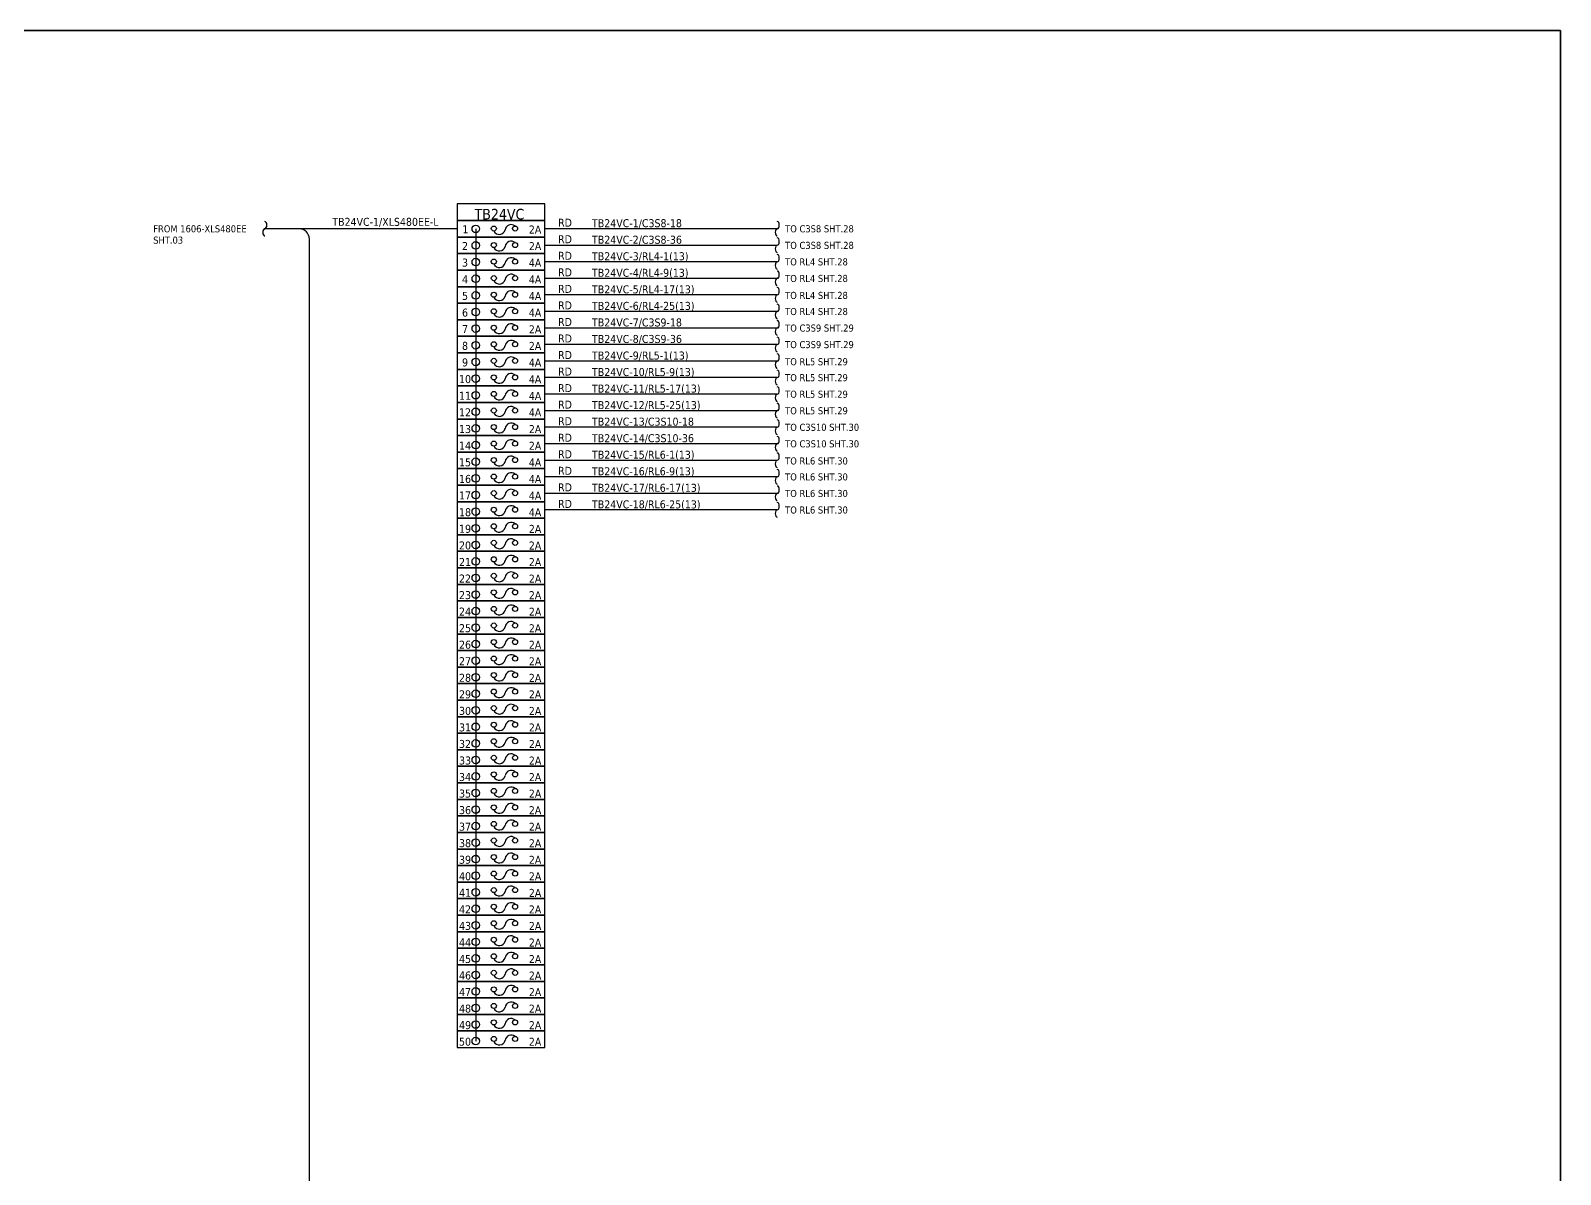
# Model space of a CAD drawing. Header units: millimetres. Extents: x 0 to 1792788, y -13 to 262234.
# Drawn here: x 395942 to 441096, y 219413 to 253193 of the extents above; entities that cross this region are included whole.
import ezdxf
from ezdxf.enums import TextEntityAlignment as Align

# ---------------------------------------------------------------- set-up
doc = ezdxf.new("R2010")
doc.units = ezdxf.units.MM
doc.layers.add('HELPPOINT', color=7, linetype='Continuous', lineweight=25)
doc.layers.add('power', color=7, linetype='Continuous', lineweight=25)
doc.styles.add('Tahoma', font='')
doc.styles.get('Tahoma').set_extended_font_data('Tahoma')

# ---------------------------------------------------------------- blocks, each defined once
blk = doc.blocks.new('TPA')
at = {"layer": 'HELPPOINT', "color": 4, "lineweight": 35, "ltscale": 25.4}
for p, q in [((14292753, 12827491), (14405128, 12827491)), ((14292753, 12827491), (14405128, 12827491)), ((14405128, 12827491), (14405128, 12749437)), ((14405128, 12827491), (14405128, 12749437))]:
    blk.add_line(p, q, dxfattribs=at)

msp = doc.modelspace()

# ---------------------------------------------------------------- linework, layer by layer
at = {"color": 1, "ltscale": 25.4}
msp.add_line((408532, 247340), (402856, 247340), dxfattribs=at)
at = {"ltscale": 25.4}
msp.add_line((404170, 218173), (404170, 247037), dxfattribs=at)
at = {"color": 1, "ltscale": 25.4}
for points in [[(408532, 247584), (411118, 247584), (411118, 248072), (408532, 248072)], [(408532, 247095), (411118, 247095), (411118, 247584), (408532, 247584)], [(408532, 246607), (411118, 246607), (411118, 247095), (408532, 247095)], [(408532, 246118), (411118, 246118), (411118, 246607), (408532, 246607)], [(408532, 245630), (411118, 245630), (411118, 246118), (408532, 246118)], [(408532, 245142), (411118, 245142), (411118, 245630), (408532, 245630)], [(408532, 244653), (411118, 244653), (411118, 245142), (408532, 245142)], [(408532, 244165), (411118, 244165), (411118, 244653), (408532, 244653)], [(408532, 243676), (411118, 243676), (411118, 244165), (408532, 244165)], [(408532, 243188), (411118, 243188), (411118, 243676), (408532, 243676)], [(408532, 242699), (411118, 242699), (411118, 243188), (408532, 243188)], [(408532, 242211), (411118, 242211), (411118, 242699), (408532, 242699)], [(408532, 241722), (411118, 241722), (411118, 242211), (408532, 242211)], [(408532, 241234), (411118, 241234), (411118, 241722), (408532, 241722)], [(408532, 240745), (411118, 240745), (411118, 241234), (408532, 241234)], [(408532, 240257), (411118, 240257), (411118, 240745), (408532, 240745)], [(408532, 239769), (411118, 239769), (411118, 240257), (408532, 240257)], [(408532, 239280), (411118, 239280), (411118, 239769), (408532, 239769)], [(408532, 238792), (411118, 238792), (411118, 239280), (408532, 239280)], [(408532, 238303), (411118, 238303), (411118, 238792), (408532, 238792)], [(408532, 237815), (411118, 237815), (411118, 238303), (408532, 238303)], [(408532, 237326), (411118, 237326), (411118, 237815), (408532, 237815)], [(408532, 236838), (411118, 236838), (411118, 237326), (408532, 237326)], [(408532, 236349), (411118, 236349), (411118, 236838), (408532, 236838)], [(408532, 235861), (411118, 235861), (411118, 236349), (408532, 236349)], [(408532, 235372), (411118, 235372), (411118, 235861), (408532, 235861)], [(408532, 234884), (411118, 234884), (411118, 235372), (408532, 235372)], [(408532, 234395), (411118, 234395), (411118, 234884), (408532, 234884)], [(408532, 233907), (411118, 233907), (411118, 234395), (408532, 234395)], [(408532, 233419), (411118, 233419), (411118, 233907), (408532, 233907)], [(408532, 232930), (411118, 232930), (411118, 233419), (408532, 233419)], [(408532, 232442), (411118, 232442), (411118, 232930), (408532, 232930)], [(408532, 231953), (411118, 231953), (411118, 232442), (408532, 232442)], [(408532, 231465), (411118, 231465), (411118, 231953), (408532, 231953)], [(408532, 230976), (411118, 230976), (411118, 231465), (408532, 231465)], [(408532, 230488), (411118, 230488), (411118, 230976), (408532, 230976)], [(408532, 229999), (411118, 229999), (411118, 230488), (408532, 230488)], [(408532, 229511), (411118, 229511), (411118, 229999), (408532, 229999)], [(408532, 229022), (411118, 229022), (411118, 229511), (408532, 229511)], [(408532, 228534), (411118, 228534), (411118, 229022), (408532, 229022)], [(408532, 228046), (411118, 228046), (411118, 228534), (408532, 228534)], [(408532, 227557), (411118, 227557), (411118, 228046), (408532, 228046)], [(408532, 227069), (411118, 227069), (411118, 227557), (408532, 227557)], [(408532, 226580), (411118, 226580), (411118, 227069), (408532, 227069)], [(408532, 226092), (411118, 226092), (411118, 226580), (408532, 226580)], [(408532, 225603), (411118, 225603), (411118, 226092), (408532, 226092)], [(408532, 225115), (411118, 225115), (411118, 225603), (408532, 225603)], [(408532, 224626), (411118, 224626), (411118, 225115), (408532, 225115)], [(408532, 224138), (411118, 224138), (411118, 224626), (408532, 224626)], [(408532, 223649), (411118, 223649), (411118, 224138), (408532, 224138)], [(408532, 223161), (411118, 223161), (411118, 223649), (408532, 223649)]]:
    msp.add_lwpolyline(points, close=True, dxfattribs=at)
at = {"ltscale": 25.4}
msp.add_arc((403868, 247037), 302, 0, 90, dxfattribs=at)
at = {"layer": 'power', "color": 1, "linetype": 'Continuous', "ltscale": 25.4}
msp.add_line((409083, 247338), (409083, 223351), dxfattribs=at)
at = {"layer": 'power', "color": 1, "ltscale": 25.4}
for p, q in [((417981, 247340), (411118, 247340)), ((417981, 246851), (411118, 246851)), ((417981, 246363), (411118, 246363)), ((417981, 245874), (411118, 245874)), ((417981, 245386), (411118, 245386)), ((417981, 244897), (411118, 244897)), ((417981, 244409), (411118, 244409)), ((417981, 243920), (411118, 243920)), ((417981, 243432), (411118, 243432)), ((417981, 242943), (411118, 242943)), ((417981, 242455), (411118, 242455)), ((417981, 241967), (411118, 241967)), ((417981, 241478), (411118, 241478)), ((417981, 240990), (411118, 240990)), ((417981, 240501), (411118, 240501)), ((417981, 240013), (411118, 240013)), ((417981, 239524), (411118, 239524)), ((417981, 239036), (411118, 239036))]:
    msp.add_line(p, q, dxfattribs=at)
at = {"layer": 'power', "color": 1, "linetype": 'Continuous', "ltscale": 25.4}
for centre in [(409083, 247338), (409083, 246847), (409083, 246356), (409083, 245865), (409083, 245373), (409083, 244882), (409083, 244391), (409083, 243900), (409083, 243408), (409083, 242917), (409083, 242426), (409083, 241935), (409083, 241443), (409083, 240952), (409083, 240461), (409083, 239970), (409083, 239478), (409083, 238987), (409083, 238496), (409083, 238005), (409083, 237516), (409083, 237028), (409083, 236539), (409083, 236051), (409083, 235563), (409083, 235074), (409083, 234586), (409083, 234097), (409083, 233609), (409083, 233120), (409083, 232632), (409083, 232143), (409083, 231655), (409083, 231166), (409083, 230678), (409083, 230189), (409083, 229701), (409083, 229213), (409083, 228724), (409083, 228236), (409083, 227747), (409083, 227259), (409083, 226770), (409083, 226282), (409083, 225793), (409083, 225305), (409083, 224816), (409083, 224328), (409083, 223840), (409083, 223351)]:
    msp.add_circle(centre, 112, dxfattribs=at)
at = {"layer": 'power', "color": 1, "ltscale": 25.4}
for centre in [(409615, 247347), (410241, 247347), (409615, 246859), (410241, 246859), (409615, 246370), (410241, 246370), (409615, 245882), (410241, 245882), (409615, 245393), (410241, 245393), (409615, 244905), (410241, 244905), (409615, 244416), (410241, 244416), (409615, 243928), (410241, 243928), (409615, 243440), (410241, 243440), (409615, 242951), (410241, 242951), (409615, 242463), (410241, 242463), (409615, 241974), (410241, 241974), (409615, 241486), (410241, 241486), (409615, 240997), (410241, 240997), (409615, 240509), (410241, 240509), (409615, 240020), (410241, 240020), (409615, 239532), (410241, 239532), (409615, 239043), (410241, 239043), (409615, 238555), (410241, 238555), (409615, 238066), (410241, 238066), (409615, 237578), (410241, 237578), (409615, 237090), (410241, 237090), (409615, 236601), (410241, 236601), (409615, 236113), (410241, 236113), (409615, 235624), (410241, 235624), (409615, 235136), (410241, 235136), (409615, 234647), (410241, 234647), (409615, 234159), (410241, 234159), (409615, 233670), (410241, 233670), (409615, 233182), (410241, 233182), (409615, 232693), (410241, 232693), (409615, 232205), (410241, 232205), (409615, 231717), (410241, 231717), (409615, 231228), (410241, 231228), (409615, 230740), (410241, 230740), (409615, 230251), (410241, 230251), (409615, 229763), (410241, 229763), (409615, 229274), (410241, 229274), (409615, 228786), (410241, 228786), (409615, 228297), (410241, 228297), (409615, 227809), (410241, 227809), (409615, 227320), (410241, 227320), (409615, 226832), (410241, 226832), (409615, 226344), (410241, 226344), (409615, 225855), (410241, 225855), (409615, 225367), (410241, 225367), (409615, 224878), (410241, 224878), (409615, 224390), (410241, 224390), (409615, 223901), (410241, 223901), (409615, 223413), (410241, 223413)]:
    msp.add_circle(centre, 74.8, dxfattribs=at)
for centre, radius, start, end in [((410127, 247281), 182, 51.1309, 171.3254), ((409775, 247351), 178, 206.1634, 346.0383), ((409775, 246863), 178, 206.1634, 346.0383), ((410127, 246792), 182, 51.1309, 171.3254), ((409775, 246374), 178, 206.1634, 346.0383), ((410127, 246304), 182, 51.1309, 171.3254), ((409775, 245886), 178, 206.1634, 346.0383), ((410127, 245815), 182, 51.1309, 171.3254), ((409775, 245397), 178, 206.1634, 346.0383), ((410127, 245327), 182, 51.1309, 171.3254), ((409775, 244909), 178, 206.1634, 346.0383), ((410127, 244838), 182, 51.1309, 171.3254), ((409775, 244420), 178, 206.1634, 346.0383), ((410127, 244350), 182, 51.1309, 171.3254), ((409775, 243932), 178, 206.1634, 346.0383), ((410127, 243861), 182, 51.1309, 171.3254), ((409775, 243443), 178, 206.1634, 346.0383), ((410127, 243373), 182, 51.1309, 171.3254), ((410127, 242884), 182, 51.1309, 171.3254), ((409775, 242955), 178, 206.1634, 346.0383), ((410127, 242396), 182, 51.1309, 171.3254), ((409775, 242466), 178, 206.1634, 346.0383), ((410127, 241908), 182, 51.1309, 171.3254), ((409775, 241978), 178, 206.1634, 346.0383), ((410127, 241419), 182, 51.1309, 171.3254), ((409775, 241490), 178, 206.1634, 346.0383), ((409775, 241001), 178, 206.1634, 346.0383), ((410127, 240931), 182, 51.1309, 171.3254), ((409775, 240513), 178, 206.1634, 346.0383), ((410127, 240442), 182, 51.1309, 171.3254), ((409775, 240024), 178, 206.1634, 346.0383), ((410127, 239954), 182, 51.1309, 171.3254), ((409775, 239536), 178, 206.1634, 346.0383), ((410127, 239465), 182, 51.1309, 171.3254), ((409775, 239047), 178, 206.1634, 346.0383), ((410127, 238977), 182, 51.1309, 171.3254), ((409775, 238559), 178, 206.1634, 346.0383), ((410127, 238488), 182, 51.1309, 171.3254), ((409775, 238070), 178, 206.1634, 346.0383), ((410127, 238000), 182, 51.1309, 171.3254), ((409775, 237582), 178, 206.1634, 346.0383), ((410127, 237511), 182, 51.1309, 171.3254), ((410127, 237023), 182, 51.1309, 171.3254), ((409775, 237093), 178, 206.1634, 346.0383), ((410127, 236535), 182, 51.1309, 171.3254), ((409775, 236605), 178, 206.1634, 346.0383), ((410127, 236046), 182, 51.1309, 171.3254), ((409775, 236117), 178, 206.1634, 346.0383), ((410127, 235558), 182, 51.1309, 171.3254), ((409775, 235628), 178, 206.1634, 346.0383), ((409775, 235140), 178, 206.1634, 346.0383), ((410127, 235069), 182, 51.1309, 171.3254), ((409775, 234651), 178, 206.1634, 346.0383), ((410127, 234581), 182, 51.1309, 171.3254), ((409775, 234163), 178, 206.1634, 346.0383), ((410127, 234092), 182, 51.1309, 171.3254), ((409775, 233674), 178, 206.1634, 346.0383), ((410127, 233604), 182, 51.1309, 171.3254), ((409775, 233186), 178, 206.1634, 346.0383), ((410127, 233115), 182, 51.1309, 171.3254), ((409775, 232697), 178, 206.1634, 346.0383), ((410127, 232627), 182, 51.1309, 171.3254), ((409775, 232209), 178, 206.1634, 346.0383), ((410127, 232138), 182, 51.1309, 171.3254), ((409775, 231720), 178, 206.1634, 346.0383), ((410127, 231650), 182, 51.1309, 171.3254), ((409775, 231232), 178, 206.1634, 346.0383), ((410127, 231162), 182, 51.1309, 171.3254), ((410127, 230673), 182, 51.1309, 171.3254), ((409775, 230743), 178, 206.1634, 346.0383), ((410127, 230185), 182, 51.1309, 171.3254), ((409775, 230255), 178, 206.1634, 346.0383), ((410127, 229696), 182, 51.1309, 171.3254), ((409775, 229767), 178, 206.1634, 346.0383), ((410127, 229208), 182, 51.1309, 171.3254), ((409775, 229278), 178, 206.1634, 346.0383), ((409775, 228790), 178, 206.1634, 346.0383), ((410127, 228719), 182, 51.1309, 171.3254), ((409775, 228301), 178, 206.1634, 346.0383), ((410127, 228231), 182, 51.1309, 171.3254), ((409775, 227813), 178, 206.1634, 346.0383), ((410127, 227742), 182, 51.1309, 171.3254), ((409775, 227324), 178, 206.1634, 346.0383), ((410127, 227254), 182, 51.1309, 171.3254), ((409775, 226836), 178, 206.1634, 346.0383), ((410127, 226765), 182, 51.1309, 171.3254), ((409775, 226347), 178, 206.1634, 346.0383), ((410127, 226277), 182, 51.1309, 171.3254), ((409775, 225859), 178, 206.1634, 346.0383), ((410127, 225789), 182, 51.1309, 171.3254), ((409775, 225370), 178, 206.1634, 346.0383), ((410127, 225300), 182, 51.1309, 171.3254), ((410127, 224812), 182, 51.1309, 171.3254), ((409775, 224882), 178, 206.1634, 346.0383), ((410127, 224323), 182, 51.1309, 171.3254), ((409775, 224394), 178, 206.1634, 346.0383), ((410127, 223835), 182, 51.1309, 171.3254), ((409775, 223905), 178, 206.1634, 346.0383), ((410127, 223346), 182, 51.1309, 171.3254), ((409775, 223417), 178, 206.1634, 346.0383)]:
    msp.add_arc(centre, radius, start, end, dxfattribs=at)
for centre, major_axis in [((402856, 247450), (0, 108)), ((417981, 247450), (0, 108)), ((402856, 247235), (0, -108)), ((417981, 247235), (0, -108)), ((417981, 246962), (0, 108)), ((417981, 246746), (0, -108)), ((417981, 246473), (0, 108)), ((417981, 246258), (0, -108)), ((417981, 245985), (0, 108)), ((417981, 245769), (0, -108)), ((417981, 245281), (0, -108)), ((417981, 245496), (0, 108)), ((417981, 244792), (0, -108)), ((417981, 245008), (0, 108)), ((417981, 244304), (0, -108)), ((417981, 244519), (0, 108)), ((417981, 243815), (0, -108)), ((417981, 244031), (0, 108)), ((417981, 243327), (0, -108)), ((417981, 243542), (0, 108)), ((417981, 242839), (0, -108)), ((417981, 243054), (0, 108)), ((417981, 242566), (0, 108)), ((417981, 242350), (0, -108)), ((417981, 242077), (0, 108)), ((417981, 241862), (0, -108)), ((417981, 241589), (0, 108)), ((417981, 241373), (0, -108)), ((417981, 241100), (0, 108)), ((417981, 240885), (0, -108)), ((417981, 240612), (0, 108)), ((417981, 240396), (0, -108)), ((417981, 240123), (0, 108)), ((417981, 239908), (0, -108)), ((417981, 239419), (0, -108)), ((417981, 239635), (0, 108)), ((417981, 238931), (0, -108)), ((417981, 239146), (0, 108))]:
    msp.add_ellipse(centre, major_axis=major_axis, ratio=0.550167, start_param=3.141593, end_param=6.283185, dxfattribs=at)

# ---------------------------------------------------------------- block references
at = {"xscale": 0.8796480001183227, "yscale": 0.8796480000019073, "zscale": 0.8796480001183227}
msp.add_blockref('TPA', (-12230346, -11030484), dxfattribs=at)

# ---------------------------------------------------------------- texts
at = {"layer": 'power', "color": 1, "style": 'Tahoma'}
msp.add_text('TB24VC', height=314.9, dxfattribs=at).set_placement((409780, 247771), align=Align.MIDDLE_CENTER)
for s, height, p in [('FROM 1606-XLS480EE', 208.82, (399561, 247235)), ('TO C3S8 SHT.28', 208.82, (418214, 247235)), ('SHT.03', 208.8, (399561, 246900)), ('TO C3S8 SHT.28', 208.82, (418214, 246746)), ('TO RL4 SHT.28', 208.82, (418214, 246258)), ('TO RL4 SHT.28', 208.82, (418214, 245769)), ('TO RL4 SHT.28', 208.82, (418214, 245268)), ('TO RL4 SHT.28', 208.82, (418214, 244792)), ('TO C3S9 SHT.29', 208.82, (418214, 244304)), ('TO C3S9 SHT.29', 208.82, (418214, 243815)), ('TO RL5 SHT.29', 208.82, (418214, 243310)), ('TO RL5 SHT.29', 208.82, (418214, 242839)), ('TO RL5 SHT.29', 208.82, (418214, 242350)), ('TO RL5 SHT.29', 208.82, (418214, 241862)), ('TO C3S10 SHT.30', 208.82, (418214, 241373)), ('TO C3S10 SHT.30', 208.82, (418214, 240885)), ('TO RL6 SHT.30', 208.82, (418214, 240379)), ('TO RL6 SHT.30', 208.82, (418214, 239908)), ('TO RL6 SHT.30', 208.82, (418214, 239419)), ('TO RL6 SHT.30', 208.82, (418214, 238931))]:
    msp.add_text(s, height=height, dxfattribs=at).set_placement(p)
at = {"layer": 'power', "color": 7, "style": 'Tahoma'}
msp.add_text('TB24VC-1/XLS480EE-L', height=236.17, dxfattribs=at).set_placement((407983, 247427), align=Align.RIGHT)
for s, height, p in [('RD', 236.2, (411511, 247401)), ('TB24VC-1/C3S8-18', 236.17, (412513, 247387)), ('RD', 236.2, (411511, 246913)), ('TB24VC-2/C3S8-36', 236.17, (412513, 246899)), ('RD', 236.2, (411511, 246424)), ('TB24VC-3/RL4-1(13)', 236.17, (412513, 246410)), ('RD', 236.2, (411511, 245936)), ('TB24VC-4/RL4-9(13)', 236.17, (412513, 245922)), ('RD', 236.2, (411511, 245447)), ('TB24VC-5/RL4-17(13)', 236.17, (412513, 245433)), ('RD', 236.2, (411511, 244959)), ('TB24VC-6/RL4-25(13)', 236.17, (412513, 244945)), ('RD', 236.2, (411511, 244470)), ('TB24VC-7/C3S9-18', 236.17, (412513, 244456)), ('RD', 236.2, (411511, 243982)), ('TB24VC-8/C3S9-36', 236.17, (412513, 243968)), ('RD', 236.2, (411511, 243493)), ('TB24VC-9/RL5-1(13)', 236.17, (412513, 243479)), ('RD', 236.2, (411511, 243005)), ('TB24VC-10/RL5-9(13)', 236.17, (412513, 242991)), ('RD', 236.2, (411511, 242516)), ('TB24VC-11/RL5-17(13)', 236.17, (412513, 242502)), ('RD', 236.2, (411511, 242028)), ('TB24VC-12/RL5-25(13)', 236.17, (412513, 242014)), ('RD', 236.2, (411511, 241540)), ('TB24VC-13/C3S10-18', 236.17, (412513, 241526)), ('RD', 236.2, (411511, 241051)), ('TB24VC-14/C3S10-36', 236.17, (412513, 241037)), ('RD', 236.2, (411511, 240563)), ('TB24VC-15/RL6-1(13)', 236.17, (412513, 240549)), ('RD', 236.2, (411511, 240074)), ('TB24VC-16/RL6-9(13)', 236.17, (412513, 240060)), ('RD', 236.2, (411511, 239586)), ('TB24VC-17/RL6-17(13)', 236.17, (412513, 239572)), ('RD', 236.2, (411511, 239097)), ('TB24VC-18/RL6-25(13)', 236.17, (412513, 239083))]:
    msp.add_text(s, height=height, dxfattribs=at).set_placement(p)
for s, height, p in [('1', 236, (408775, 247324)), ('2A', 236.2, (410832, 247318)), ('2', 236, (408765, 246830)), ('2A', 236.2, (410832, 246827)), ('3', 236, (408765, 246341)), ('4', 236, (408765, 245847)), ('5', 236, (408765, 245359)), ('6', 236, (408765, 244865)), ('7', 236, (408765, 244376)), ('2A', 236.2, (410832, 244371)), ('8', 236, (408765, 243883)), ('2A', 236.2, (410832, 243880)), ('9', 236, (408765, 243394)), ('10', 236.2, (408765, 242900)), ('11', 236.2, (408765, 242409)), ('12', 236.2, (408765, 241920)), ('13', 236.2, (408765, 241426)), ('2A', 236.2, (410832, 241423)), ('14', 236.2, (408765, 240938)), ('2A', 236.2, (410832, 240932)), ('15', 236.2, (408765, 240444)), ('16', 236.2, (408765, 239953)), ('17', 236.2, (408765, 239464)), ('18', 236.2, (408765, 238970)), ('19', 236.2, (408765, 238481)), ('2A', 236.2, (410832, 238476)), ('20', 236.2, (408765, 237988)), ('2A', 236.2, (410832, 237985)), ('21', 236.2, (408765, 237499)), ('2A', 236.2, (410832, 237496)), ('22', 236.2, (408765, 237011)), ('2A', 236.2, (410832, 237008)), ('23', 236.2, (408765, 236522)), ('2A', 236.2, (410832, 236519)), ('24', 236.2, (408765, 236034)), ('2A', 236.2, (410832, 236031)), ('25', 236.2, (408765, 235545)), ('2A', 236.2, (410832, 235542)), ('26', 236.2, (408765, 235057)), ('2A', 236.2, (410832, 235054)), ('27', 236.2, (408765, 234569)), ('2A', 236.2, (410832, 234566)), ('28', 236.2, (408765, 234080)), ('2A', 236.2, (410832, 234077)), ('29', 236.2, (408765, 233592)), ('2A', 236.2, (410832, 233589)), ('30', 236.2, (408765, 233103)), ('2A', 236.2, (410832, 233100)), ('31', 236.2, (408765, 232615)), ('2A', 236.2, (410832, 232612)), ('32', 236.2, (408765, 232126)), ('2A', 236.2, (410832, 232123)), ('33', 236.2, (408765, 231638)), ('2A', 236.2, (410832, 231635)), ('34', 236.2, (408765, 231149)), ('2A', 236.2, (410832, 231146)), ('35', 236.2, (408765, 230661)), ('2A', 236.2, (410832, 230658)), ('36', 236.2, (408765, 230172)), ('2A', 236.2, (410832, 230169)), ('37', 236.2, (408765, 229684)), ('2A', 236.2, (410832, 229681)), ('38', 236.2, (408765, 229196)), ('2A', 236.2, (410832, 229193)), ('39', 236.2, (408765, 228707)), ('2A', 236.2, (410832, 228704)), ('40', 236.2, (408765, 228219)), ('2A', 236.2, (410832, 228216)), ('41', 236.2, (408765, 227730)), ('2A', 236.2, (410832, 227727)), ('42', 236.2, (408765, 227242)), ('2A', 236.2, (410832, 227239)), ('43', 236.2, (408765, 226753)), ('2A', 236.2, (410832, 226750)), ('44', 236.2, (408765, 226265)), ('2A', 236.2, (410832, 226262)), ('45', 236.2, (408765, 225776)), ('2A', 236.2, (410832, 225773)), ('46', 236.2, (408765, 225288)), ('2A', 236.2, (410832, 225285)), ('47', 236.2, (408765, 224799)), ('2A', 236.2, (410832, 224796)), ('48', 236.2, (408765, 224311)), ('2A', 236.2, (410832, 224308)), ('49', 236.2, (408765, 223822)), ('2A', 236.2, (410832, 223820)), ('50', 236.2, (408765, 223334)), ('2A', 236.2, (410832, 223331))]:
    msp.add_text(s, height=height, dxfattribs=at).set_placement(p, align=Align.MIDDLE_CENTER)
at = {"layer": 'power', "color": 2, "style": 'Tahoma'}
for p in [(410832, 246336), (410832, 245844), (410832, 245353), (410832, 244862), (410832, 243388), (410832, 242897), (410832, 242406), (410832, 241915), (410832, 240441), (410832, 239950), (410832, 239458), (410832, 238967)]:
    msp.add_text('4A', height=236.2, dxfattribs=at).set_placement(p, align=Align.MIDDLE_CENTER)

doc.saveas('drawing.dxf')
